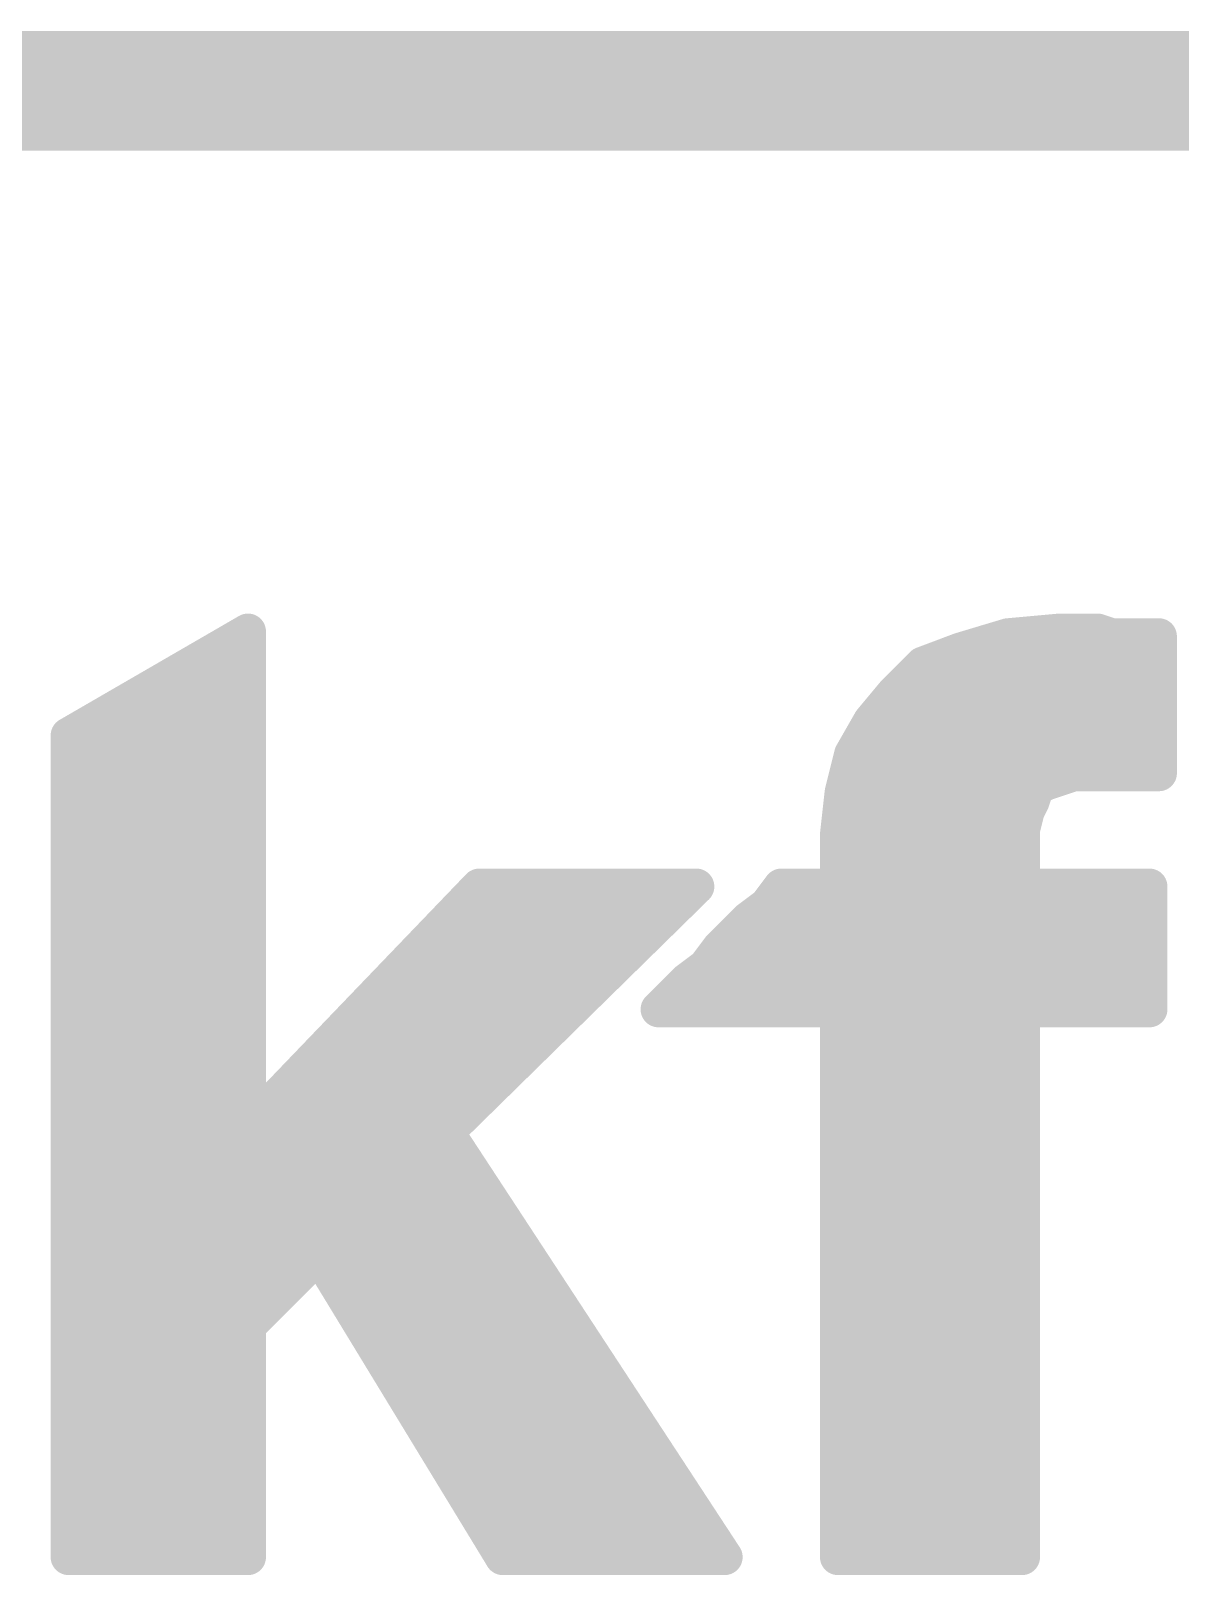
# Model space of a CAD drawing. Extents: x -37 to 70, y -9 to 26.
# Drawn here: x 38.435 to 40.87, y 22.257 to 25.527 of the extents above; entities that cross this region are included whole.
import ezdxf

# ---------------------------------------------------------------- set-up
doc = ezdxf.new("R2010")
doc.units = 0
for name, color, linetype in [('1', 12, 'CONTINUOUS'), ('16', 132, 'CONTINUOUS'), ('20', 53, 'CONTINUOUS'), ('21', 41, 'CONTINUOUS')]:
    doc.layers.add(name, color=color, linetype=linetype)

msp = doc.modelspace()

# ---------------------------------------------------------------- linework, layer by layer
at = {"layer": '1', "const_width": 0.254}
msp.add_lwpolyline([(0, 25.4), (44.45, 25.4)], dxfattribs=at)
at = {"layer": '16', "const_width": 0.254}
msp.add_lwpolyline([(0, 25.4), (44.45, 25.4)], dxfattribs=at)
at = {"layer": '20', "const_width": 0.2032}
msp.add_lwpolyline([(0, 25.4), (44.45, 25.4)], dxfattribs=at)
at = {"layer": '21', "const_width": 0.0762}
for points in [[(38.515, 24.035), (38.895, 24.255)], [(38.8546, 24.2316), (38.895, 24.2316)], [(38.895, 24.255), (38.895, 23.205)], [(40.405, 24.215), (40.505, 24.245)], [(40.4603, 24.2316), (40.825, 24.2316)], [(40.505, 24.245), (40.615, 24.255)], [(40.615, 24.255), (40.695, 24.255)], [(40.695, 24.255), (40.725, 24.245)], [(40.725, 24.245), (40.825, 24.245)], [(40.825, 24.245), (40.825, 23.955)], [(40.325, 24.185), (40.405, 24.215)], [(40.265, 24.125), (40.325, 24.185)], [(38.723, 24.1554), (38.895, 24.1554)], [(40.2954, 24.1554), (40.825, 24.1554)], [(40.215, 24.065), (40.265, 24.125)], [(38.5913, 24.0792), (38.895, 24.0792)], [(40.175, 23.995), (40.215, 24.065)], [(40.2268, 24.0792), (40.825, 24.0792)], [(38.515, 22.295), (38.515, 24.035)], [(38.515, 24.003), (38.895, 24.003)], [(40.1796, 24.003), (40.825, 24.003)], [(40.155, 23.915), (40.175, 23.995)], [(40.585, 23.935), (40.565, 23.925)], [(40.615, 23.945), (40.585, 23.935)], [(40.645, 23.955), (40.615, 23.945)], [(40.825, 23.955), (40.645, 23.955)], [(38.515, 23.9268), (38.895, 23.9268)], [(40.145, 23.825), (40.155, 23.915)], [(40.1579, 23.9268), (40.5686, 23.9268)], [(40.565, 23.925), (40.555, 23.895)], [(40.545, 23.875), (40.535, 23.835)], [(40.555, 23.895), (40.545, 23.875)], [(38.515, 23.8506), (38.895, 23.8506)], [(40.1478, 23.8506), (40.5389, 23.8506)], [(40.535, 23.835), (40.535, 23.715)], [(40.145, 23.715), (40.145, 23.825)], [(38.515, 23.7744), (38.895, 23.7744)], [(40.145, 23.7744), (40.535, 23.7744)], [(38.895, 23.205), (39.385, 23.715)], [(39.845, 23.715), (39.315, 23.195)], [(39.385, 23.715), (39.845, 23.715)], [(39.995, 23.675), (40.025, 23.715)], [(40.025, 23.715), (40.145, 23.715)], [(40.535, 23.715), (40.805, 23.715)], [(40.805, 23.715), (40.805, 23.455)], [(38.515, 23.6982), (38.895, 23.6982)], [(39.3689, 23.6982), (39.8279, 23.6982)], [(39.955, 23.645), (39.995, 23.675)], [(40.0124, 23.6982), (40.805, 23.6982)], [(39.925, 23.615), (39.955, 23.645)], [(38.515, 23.622), (38.895, 23.622)], [(39.2956, 23.622), (39.7502, 23.622)], [(39.895, 23.585), (39.925, 23.615)], [(39.932, 23.622), (40.805, 23.622)], [(39.865, 23.545), (39.895, 23.585)], [(38.515, 23.5458), (38.895, 23.5458)], [(39.2224, 23.5458), (39.6725, 23.5458)], [(39.825, 23.515), (39.865, 23.545)], [(39.8656, 23.5458), (40.805, 23.5458)], [(39.795, 23.485), (39.825, 23.515)], [(39.765, 23.455), (39.795, 23.485)], [(38.515, 23.4696), (38.895, 23.4696)], [(39.1492, 23.4696), (39.5949, 23.4696)], [(40.145, 23.455), (39.765, 23.455)], [(39.7796, 23.4696), (40.805, 23.4696)], [(40.145, 23.305), (40.145, 23.455)], [(40.805, 23.455), (40.535, 23.455)], [(40.535, 23.455), (40.535, 22.295)], [(38.515, 23.3934), (38.895, 23.3934)], [(39.076, 23.3934), (39.5172, 23.3934)], [(40.145, 23.3934), (40.535, 23.3934)], [(38.515, 23.3172), (38.895, 23.3172)], [(39.0028, 23.3172), (39.4396, 23.3172)], [(40.145, 23.3172), (40.535, 23.3172)], [(40.145, 22.295), (40.145, 23.305)], [(38.515, 23.241), (38.895, 23.241)], [(38.9296, 23.241), (39.3619, 23.241)], [(40.145, 23.241), (40.535, 23.241)], [(39.315, 23.195), (39.905, 22.295)], [(38.515, 23.1648), (39.3348, 23.1648)], [(40.145, 23.1648), (40.535, 23.1648)], [(38.515, 23.0886), (39.3848, 23.0886)], [(40.145, 23.0886), (40.535, 23.0886)], [(38.515, 23.0124), (39.4347, 23.0124)], [(40.145, 23.0124), (40.535, 23.0124)], [(38.515, 22.9362), (39.4847, 22.9362)], [(39.045, 22.935), (38.895, 22.785)], [(39.435, 22.295), (39.045, 22.935)], [(40.145, 22.9362), (40.535, 22.9362)], [(38.515, 22.86), (38.97, 22.86)], [(39.0907, 22.86), (39.5346, 22.86)], [(40.145, 22.86), (40.535, 22.86)], [(38.515, 22.7838), (38.895, 22.7838)], [(38.895, 22.785), (38.895, 22.295)], [(39.1371, 22.7838), (39.5846, 22.7838)], [(40.145, 22.7838), (40.535, 22.7838)], [(38.515, 22.7076), (38.895, 22.7076)], [(39.1836, 22.7076), (39.6345, 22.7076)], [(40.145, 22.7076), (40.535, 22.7076)], [(38.515, 22.6314), (38.895, 22.6314)], [(39.23, 22.6314), (39.6845, 22.6314)], [(40.145, 22.6314), (40.535, 22.6314)], [(38.515, 22.5552), (38.895, 22.5552)], [(39.2764, 22.5552), (39.7344, 22.5552)], [(40.145, 22.5552), (40.535, 22.5552)], [(38.515, 22.479), (38.895, 22.479)], [(39.3229, 22.479), (39.7844, 22.479)], [(40.145, 22.479), (40.535, 22.479)], [(38.515, 22.4028), (38.895, 22.4028)], [(39.3693, 22.4028), (39.8343, 22.4028)], [(40.145, 22.4028), (40.535, 22.4028)], [(38.515, 22.3266), (38.895, 22.3266)], [(39.4157, 22.3266), (39.8843, 22.3266)], [(40.145, 22.3266), (40.535, 22.3266)], [(38.895, 22.295), (38.515, 22.295)], [(39.905, 22.295), (39.435, 22.295)], [(40.535, 22.295), (40.145, 22.295)]]:
    msp.add_lwpolyline(points, dxfattribs=at)
at = {"layer": '21', "const_width": 0.0381}
for points in [[(38.8546, 24.2507, 1), (38.8546, 24.2126)], [(38.9141, 24.255, 1), (38.876, 24.255)], [(38.9045, 24.2385, 1), (38.8855, 24.2715)], [(38.895, 24.2126, 1), (38.895, 24.2507)], [(40.4603, 24.2507, 1), (40.4603, 24.2126)], [(40.5033, 24.264, 1), (40.5067, 24.226)], [(40.5105, 24.2268, 1), (40.4995, 24.2632)], [(40.615, 24.2741, 1), (40.615, 24.236)], [(40.6167, 24.236, 1), (40.6133, 24.274)], [(40.701, 24.2731, 1), (40.689, 24.2369)], [(40.695, 24.236, 1), (40.695, 24.2741)], [(40.725, 24.2641, 1), (40.725, 24.226)], [(40.719, 24.2269, 1), (40.731, 24.2631)], [(40.8441, 24.245, 1), (40.806, 24.245)], [(40.825, 24.226, 1), (40.825, 24.2641)], [(40.825, 24.2126, 1), (40.825, 24.2507)], [(40.3995, 24.2332, 1), (40.4105, 24.1968)], [(40.4117, 24.1972, 1), (40.3983, 24.2328)], [(40.3183, 24.2028, 1), (40.3317, 24.1672)], [(40.3385, 24.1715, 1), (40.3115, 24.1985)], [(38.723, 24.1745, 1), (38.723, 24.1364)], [(38.895, 24.1364, 1), (38.895, 24.1745)], [(40.2954, 24.1745, 1), (40.2954, 24.1364)], [(40.825, 24.1364, 1), (40.825, 24.1745)], [(40.2515, 24.1385, 1), (40.2785, 24.1115)], [(40.2796, 24.1128, 1), (40.2504, 24.1372)], [(38.5913, 24.0983, 1), (38.5913, 24.0602)], [(38.895, 24.0602, 1), (38.895, 24.0983)], [(40.2315, 24.0555, 1), (40.1985, 24.0745)], [(40.2268, 24.0983, 1), (40.2268, 24.0602)], [(40.825, 24.0602, 1), (40.825, 24.0983)], [(38.5055, 24.0515, 1), (38.5245, 24.0185)], [(38.5341, 24.035, 1), (38.496, 24.035)], [(40.2004, 24.0772, 1), (40.2296, 24.0528)], [(38.515, 24.0221, 1), (38.515, 23.984)], [(38.895, 23.984, 1), (38.895, 24.0221)], [(40.1796, 24.0221, 1), (40.1796, 23.984)], [(40.825, 23.984, 1), (40.825, 24.0221)], [(40.1585, 24.0045, 1), (40.1915, 23.9855)], [(40.1935, 23.9904, 1), (40.1565, 23.9996)], [(40.579, 23.9531, 1), (40.591, 23.9169)], [(40.5935, 23.918, 1), (40.5765, 23.952)], [(40.609, 23.9631, 1), (40.621, 23.9269)], [(40.621, 23.9269, 1), (40.609, 23.9631)], [(40.645, 23.9741, 1), (40.645, 23.936)], [(40.651, 23.9369, 1), (40.639, 23.9731)], [(40.806, 23.955, 1), (40.8441, 23.955)], [(40.825, 23.936, 1), (40.825, 23.9741)], [(38.515, 23.9459, 1), (38.515, 23.9078)], [(38.895, 23.9078, 1), (38.895, 23.9459)], [(40.1365, 23.9196, 1), (40.1735, 23.9104)], [(40.1739, 23.9129, 1), (40.1361, 23.9171)], [(40.1579, 23.9459, 1), (40.1579, 23.9078)], [(40.5565, 23.942, 1), (40.5735, 23.908)], [(40.5831, 23.919, 1), (40.5469, 23.931)], [(40.5686, 23.9078, 1), (40.5686, 23.9459)], [(40.5635, 23.8704, 1), (40.5265, 23.8796)], [(40.5369, 23.901, 1), (40.5731, 23.889)], [(40.572, 23.8865, 1), (40.538, 23.9035)], [(38.515, 23.8697, 1), (38.515, 23.8316)], [(38.895, 23.8316, 1), (38.895, 23.8697)], [(40.1478, 23.8697, 1), (40.1478, 23.8316)], [(40.5541, 23.835, 1), (40.516, 23.835)], [(40.528, 23.8835, 1), (40.562, 23.8665)], [(40.5389, 23.8316, 1), (40.5389, 23.8697)], [(40.1641, 23.825, 1), (40.126, 23.825)], [(40.1261, 23.8271, 1), (40.1639, 23.8229)], [(40.5165, 23.8396, 1), (40.5535, 23.8304)], [(38.515, 23.7934, 1), (38.515, 23.7553)], [(38.895, 23.7553, 1), (38.895, 23.7934)], [(40.145, 23.7934, 1), (40.145, 23.7553)], [(40.535, 23.7553, 1), (40.535, 23.7934)], [(39.385, 23.734, 1), (39.385, 23.6959)], [(39.3987, 23.7018, 1), (39.3713, 23.7282)], [(39.8583, 23.7014, 1), (39.8317, 23.7286)], [(39.845, 23.6959, 1), (39.845, 23.734)], [(40.025, 23.734, 1), (40.025, 23.6959)], [(40.0402, 23.7036, 1), (40.0098, 23.7264)], [(40.145, 23.6959, 1), (40.145, 23.734)], [(40.535, 23.734, 1), (40.535, 23.6959)], [(40.824, 23.715, 1), (40.7859, 23.715)], [(40.805, 23.6959, 1), (40.805, 23.734)], [(38.515, 23.7172, 1), (38.515, 23.6791)], [(38.895, 23.6791, 1), (38.895, 23.7172)], [(39.3689, 23.7172, 1), (39.3689, 23.6791)], [(39.8279, 23.6791, 1), (39.8279, 23.7172)], [(40.0064, 23.6598, 1), (39.9836, 23.6902)], [(40.0124, 23.7172, 1), (40.0124, 23.6791)], [(40.126, 23.715, 1), (40.1641, 23.715)], [(40.516, 23.715, 1), (40.5541, 23.715)], [(40.805, 23.6791, 1), (40.805, 23.7172)], [(39.9436, 23.6602, 1), (39.9664, 23.6298)], [(39.9685, 23.6315, 1), (39.9415, 23.6585)], [(39.9798, 23.6864, 1), (40.0102, 23.6636)], [(38.515, 23.641, 1), (38.515, 23.6029)], [(38.895, 23.6029, 1), (38.895, 23.641)], [(39.2956, 23.641, 1), (39.2956, 23.6029)], [(39.7502, 23.6029, 1), (39.7502, 23.641)], [(39.9115, 23.6285, 1), (39.9385, 23.6015)], [(39.9385, 23.6015, 1), (39.9115, 23.6285)], [(39.932, 23.641, 1), (39.932, 23.6029)], [(40.805, 23.6029, 1), (40.805, 23.641)], [(39.8815, 23.5985, 1), (39.9085, 23.5715)], [(39.9102, 23.5736, 1), (39.8798, 23.5964)], [(38.515, 23.5648, 1), (38.515, 23.5267)], [(38.895, 23.5267, 1), (38.895, 23.5648)], [(39.2224, 23.5648, 1), (39.2224, 23.5267)], [(39.6725, 23.5267, 1), (39.6725, 23.5648)], [(39.8656, 23.5648, 1), (39.8656, 23.5267)], [(39.8764, 23.5298, 1), (39.8536, 23.5602)], [(40.805, 23.5267, 1), (40.805, 23.5648)], [(39.8136, 23.5302, 1), (39.8364, 23.4998)], [(39.8385, 23.5015, 1), (39.8115, 23.5285)], [(39.8498, 23.5564, 1), (39.8802, 23.5336)], [(39.7815, 23.4985, 1), (39.8085, 23.4715)], [(39.8085, 23.4715, 1), (39.7815, 23.4985)], [(38.515, 23.4886, 1), (38.515, 23.4505)], [(38.895, 23.4505, 1), (38.895, 23.4886)], [(39.1492, 23.4886, 1), (39.1492, 23.4505)], [(39.5949, 23.4505, 1), (39.5949, 23.4886)], [(39.765, 23.4741, 1), (39.765, 23.436)], [(39.7515, 23.4685, 1), (39.7785, 23.4415)], [(39.7796, 23.4886, 1), (39.7796, 23.4505)], [(40.1641, 23.455, 1), (40.126, 23.455)], [(40.145, 23.436, 1), (40.145, 23.4741)], [(40.535, 23.4741, 1), (40.535, 23.436)], [(40.5541, 23.455, 1), (40.516, 23.455)], [(40.805, 23.4505, 1), (40.805, 23.4886)], [(40.805, 23.436, 1), (40.805, 23.4741)], [(40.7859, 23.455, 1), (40.824, 23.455)], [(38.515, 23.4124, 1), (38.515, 23.3743)], [(38.895, 23.3743, 1), (38.895, 23.4124)], [(39.076, 23.4124, 1), (39.076, 23.3743)], [(39.5172, 23.3743, 1), (39.5172, 23.4124)], [(40.145, 23.4124, 1), (40.145, 23.3743)], [(40.535, 23.3743, 1), (40.535, 23.4124)], [(38.515, 23.3362, 1), (38.515, 23.2981)], [(38.895, 23.2981, 1), (38.895, 23.3362)], [(39.0028, 23.3362, 1), (39.0028, 23.2981)], [(39.4396, 23.2981, 1), (39.4396, 23.3362)], [(40.145, 23.3362, 1), (40.145, 23.2981)], [(40.535, 23.2981, 1), (40.535, 23.3362)], [(40.1641, 23.305, 1), (40.126, 23.305)], [(40.126, 23.305, 1), (40.1641, 23.305)], [(38.515, 23.26, 1), (38.515, 23.2219)], [(38.895, 23.2219, 1), (38.895, 23.26)], [(38.9296, 23.26, 1), (38.9296, 23.2219)], [(39.3619, 23.2219, 1), (39.3619, 23.26)], [(40.145, 23.26, 1), (40.145, 23.2219)], [(40.535, 23.2219, 1), (40.535, 23.26)], [(38.8813, 23.2182, 1), (38.9087, 23.1918)], [(38.876, 23.205, 1), (38.9141, 23.205)], [(39.3017, 23.2086, 1), (39.3283, 23.1814)], [(39.3309, 23.2054, 1), (39.2991, 23.1846)], [(38.515, 23.1838, 1), (38.515, 23.1457)], [(39.3348, 23.1457, 1), (39.3348, 23.1838)], [(40.145, 23.1838, 1), (40.145, 23.1457)], [(40.535, 23.1457, 1), (40.535, 23.1838)], [(38.515, 23.1076, 1), (38.515, 23.0695)], [(39.3848, 23.0695, 1), (39.3848, 23.1076)], [(40.145, 23.1076, 1), (40.145, 23.0695)], [(40.535, 23.0695, 1), (40.535, 23.1076)], [(38.515, 23.0314, 1), (38.515, 22.9933)], [(39.4347, 22.9933, 1), (39.4347, 23.0314)], [(40.145, 23.0314, 1), (40.145, 22.9933)], [(40.535, 22.9933, 1), (40.535, 23.0314)], [(38.515, 22.9552, 1), (38.515, 22.9171)], [(39.0613, 22.9449, 1), (39.0287, 22.9251)], [(39.0585, 22.9215, 1), (39.0315, 22.9485)], [(39.4847, 22.9171, 1), (39.4847, 22.9552)], [(40.145, 22.9552, 1), (40.145, 22.9171)], [(40.535, 22.9171, 1), (40.535, 22.9552)], [(38.515, 22.879, 1), (38.515, 22.8409)], [(38.97, 22.8409, 1), (38.97, 22.879)], [(39.0907, 22.879, 1), (39.0907, 22.8409)], [(39.5346, 22.8409, 1), (39.5346, 22.879)], [(40.145, 22.879, 1), (40.145, 22.8409)], [(40.535, 22.8409, 1), (40.535, 22.879)], [(38.515, 22.8028, 1), (38.515, 22.7647)], [(38.9141, 22.785, 1), (38.876, 22.785)], [(38.8815, 22.7985, 1), (38.9085, 22.7715)], [(38.895, 22.7647, 1), (38.895, 22.8028)], [(39.1371, 22.8028, 1), (39.1371, 22.7647)], [(39.5846, 22.7647, 1), (39.5846, 22.8028)], [(40.145, 22.8028, 1), (40.145, 22.7647)], [(40.535, 22.7647, 1), (40.535, 22.8028)], [(38.515, 22.7266, 1), (38.515, 22.6885)], [(38.895, 22.6885, 1), (38.895, 22.7266)], [(39.1836, 22.7266, 1), (39.1836, 22.6885)], [(39.6345, 22.6885, 1), (39.6345, 22.7266)], [(40.145, 22.7266, 1), (40.145, 22.6885)], [(40.535, 22.6885, 1), (40.535, 22.7266)], [(38.515, 22.6505, 1), (38.515, 22.6124)], [(38.895, 22.6124, 1), (38.895, 22.6505)], [(39.23, 22.6505, 1), (39.23, 22.6124)], [(39.6845, 22.6124, 1), (39.6845, 22.6505)], [(40.145, 22.6505, 1), (40.145, 22.6124)], [(40.535, 22.6124, 1), (40.535, 22.6505)], [(38.515, 22.5743, 1), (38.515, 22.5362)], [(38.895, 22.5362, 1), (38.895, 22.5743)], [(39.2764, 22.5743, 1), (39.2764, 22.5362)], [(39.7344, 22.5362, 1), (39.7344, 22.5743)], [(40.145, 22.5743, 1), (40.145, 22.5362)], [(40.535, 22.5362, 1), (40.535, 22.5743)], [(38.515, 22.4981, 1), (38.515, 22.46)], [(38.895, 22.46, 1), (38.895, 22.4981)], [(39.3229, 22.4981, 1), (39.3229, 22.46)], [(39.7844, 22.46, 1), (39.7844, 22.4981)], [(40.145, 22.4981, 1), (40.145, 22.46)], [(40.535, 22.46, 1), (40.535, 22.4981)], [(38.515, 22.4219, 1), (38.515, 22.3838)], [(38.895, 22.3838, 1), (38.895, 22.4219)], [(39.3693, 22.4219, 1), (39.3693, 22.3838)], [(39.8343, 22.3838, 1), (39.8343, 22.4219)], [(40.145, 22.4219, 1), (40.145, 22.3838)], [(40.535, 22.3838, 1), (40.535, 22.4219)], [(38.515, 22.3457, 1), (38.515, 22.3076)], [(38.895, 22.3076, 1), (38.895, 22.3457)], [(39.4157, 22.3457, 1), (39.4157, 22.3076)], [(39.8843, 22.3076, 1), (39.8843, 22.3457)], [(40.145, 22.3457, 1), (40.145, 22.3076)], [(40.535, 22.3076, 1), (40.535, 22.3457)], [(38.515, 22.3141, 1), (38.515, 22.276)], [(38.496, 22.295, 1), (38.5341, 22.295)], [(38.876, 22.295, 1), (38.9141, 22.295)], [(38.895, 22.276, 1), (38.895, 22.3141)], [(39.435, 22.3141, 1), (39.435, 22.276)], [(39.4187, 22.2851, 1), (39.4513, 22.3049)], [(39.8891, 22.2846, 1), (39.9209, 22.3054)], [(39.905, 22.276, 1), (39.905, 22.3141)], [(40.145, 22.3141, 1), (40.145, 22.276)], [(40.126, 22.295, 1), (40.1641, 22.295)], [(40.516, 22.295, 1), (40.5541, 22.295)], [(40.535, 22.276, 1), (40.535, 22.3141)]]:
    msp.add_lwpolyline(points, format="xyb", dxfattribs=at)

doc.saveas('drawing.dxf')
